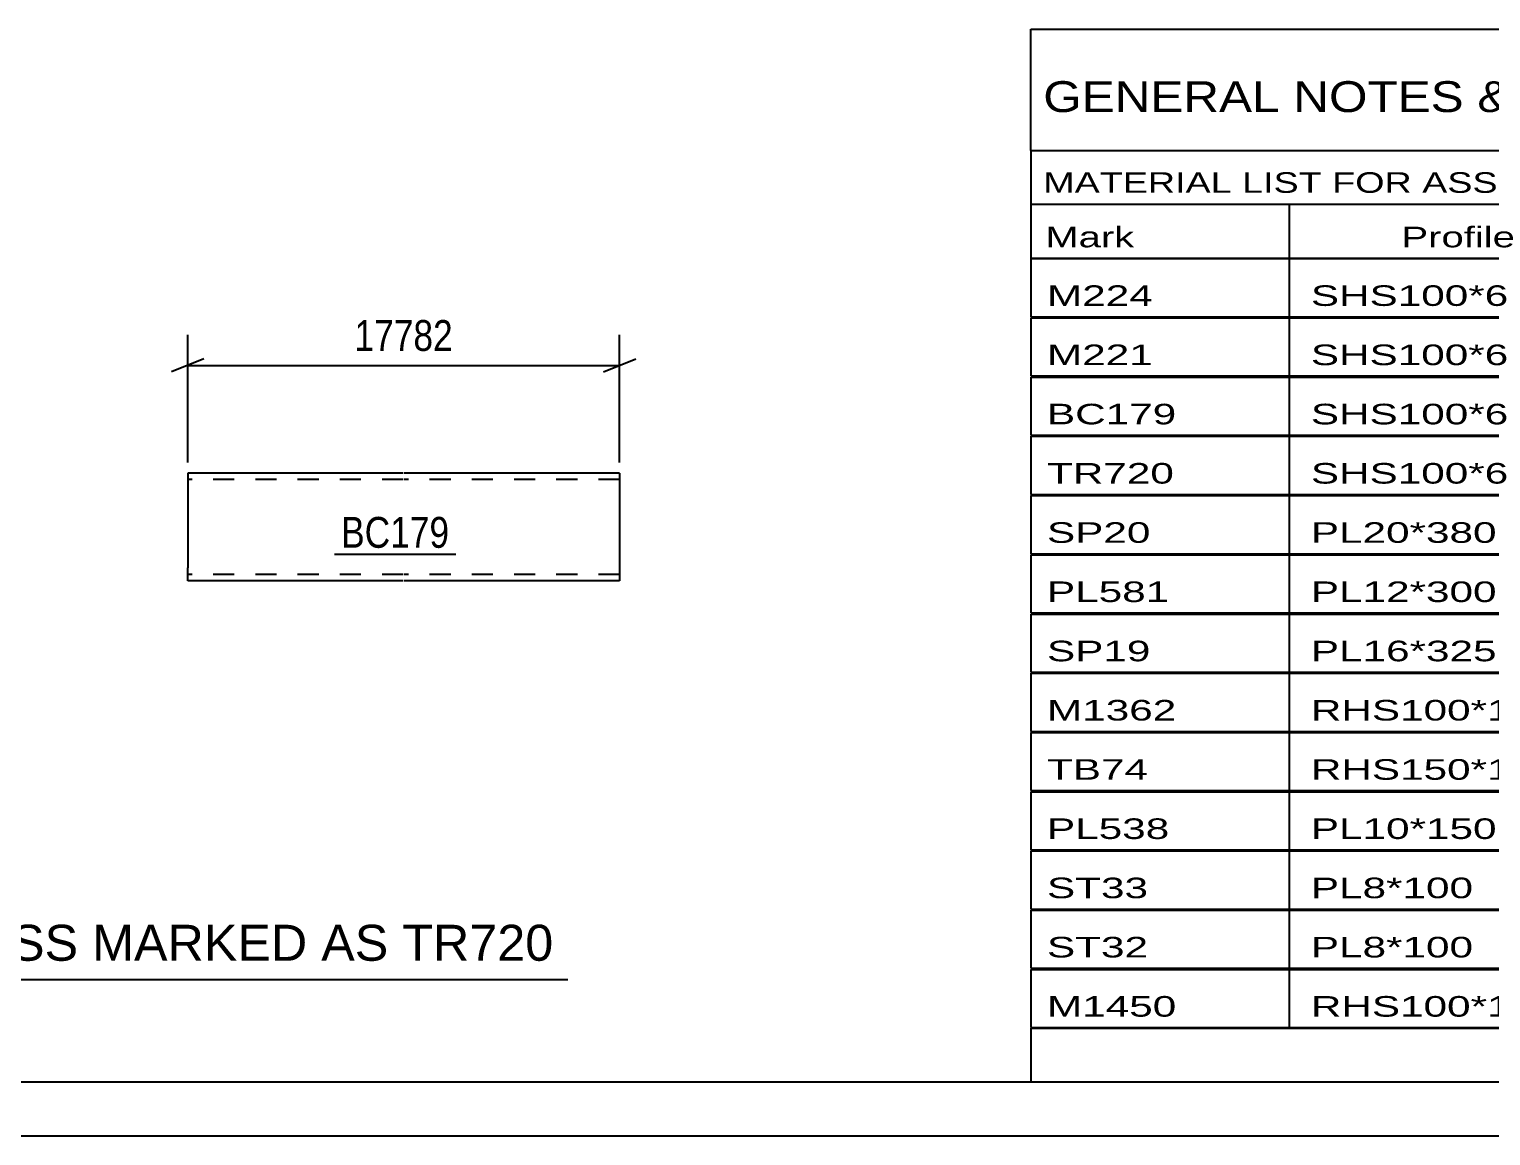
# Model space of a CAD drawing. Header units: millimetres. Extents: x 0 to 841, y 0 to 594.
# Drawn here: x 423 to 558.7, y 0 to 102.8 of the extents above; entities that cross this region are included whole.
import ezdxf

# ---------------------------------------------------------------- set-up
doc = ezdxf.new("R2010")
doc.units = ezdxf.units.MM
doc.linetypes.add('DXK_LINE_DOT2', pattern=[3.9198, 1.9599, -1.9599])
doc.styles.add('Arial', font='ARIAL.TTF', dxfattribs={"height": 0.2})
doc.styles.add('Arial Narrow', font='ARIALN.TTF', dxfattribs={"height": 0.2})

# ---------------------------------------------------------------- blocks, each defined once
blk = doc.blocks.new('Unknown-103655034-1133')
at = {"color": 5, "linetype": 'Continuous'}
for p, q in [((5, 5), (836, 5)), ((0, 0), (841, 0))]:
    blk.add_line(p, q, dxfattribs=at)
blk = doc.blocks.new('Part-103655034-6471 - 6467')
at = {"color": 2, "linetype": 'Continuous'}
for p, q in [((457.72, 61.53), (437.72, 61.53)), ((437.72, 61.53), (437.72, 52.73)), ((477.82, 61.53), (457.82, 61.53)), ((477.82, 61.53), (477.82, 51.53)), ((437.72, 51.89), (437.72, 52.73)), ((437.72, 51.63), (437.72, 51.89)), ((437.72, 51.53), (437.72, 51.63)), ((457.72, 51.53), (437.72, 51.53)), ((477.82, 51.53), (457.82, 51.53))]:
    blk.add_line(p, q, dxfattribs=at)
at = {"color": 7, "linetype": 'DXK_LINE_DOT2'}
for p, q in [((437.72, 61.44), (437.72, 60.33)), ((457.72, 60.93), (437.72, 60.93)), ((477.82, 60.93), (457.82, 60.93)), ((437.72, 52.18), (437.72, 52.73)), ((437.72, 52.13), (437.72, 52.18)), ((437.72, 52.13), (437.72, 52.18)), ((437.72, 51.89), (437.72, 52.18)), ((457.72, 52.13), (437.72, 52.13)), ((477.82, 52.13), (457.82, 52.13)), ((477.82, 52.13), (477.82, 52.18)), ((437.72, 51.53), (437.72, 51.53))]:
    blk.add_line(p, q, dxfattribs=at)
blk = doc.blocks.new('StraightDimension-103655034-6476 - 6467')
at = {"color": 7, "linetype": 'Continuous'}
for p, q in [((437.72, 62.53), (437.72, 74.38)), ((477.82, 62.53), (477.82, 74.38)), ((439.22, 72.13), (436.22, 70.93)), ((476.32, 70.93), (479.32, 72.13)), ((437.72, 71.53), (477.82, 71.53))]:
    blk.add_line(p, q, dxfattribs=at)
at = {"color": 0}
blk.add_wipeout([(462.94, 72.28), (462.94, 76.48), (452.6, 76.48), (452.6, 72.28)], dxfattribs=at)
at = {"color": 3, "style": 'Arial Narrow'}
blk.add_text('17782', height=2.863, dxfattribs=at).set_placement((453.2, 72.88))
blk = doc.blocks.new('Unknown-103655034-12688')
at = {"color": 7, "linetype": 'Continuous'}
for p, q in [((516, 102.75), (676, 102.75)), ((516, 91.5), (516, 102.75)), ((516, 91.5), (676, 91.5)), ((516, 91.5), (516, 86.5)), ((516, 86.5), (676, 86.5)), ((516, 86.5), (516, 81.5)), ((540, 86.5), (540, 81.5)), ((516, 81.5), (676, 81.5)), ((516, 81.45), (516, 76.05)), ((516, 81.45), (676, 81.45)), ((540, 81.5), (540, 76)), ((516, 76.05), (676, 76.05)), ((540, 76), (540, 70.5)), ((516, 75.95), (516, 70.55)), ((516, 75.95), (676, 75.95)), ((516, 70.55), (676, 70.55)), ((516, 70.45), (516, 65.05)), ((516, 70.45), (676, 70.45)), ((540, 70.5), (540, 65)), ((516, 65.05), (676, 65.05)), ((516, 64.95), (516, 59.55)), ((516, 64.95), (676, 64.95)), ((540, 65), (540, 59.5)), ((516, 59.55), (676, 59.55)), ((516, 59.45), (516, 54.05)), ((516, 59.45), (676, 59.45)), ((540, 59.5), (540, 54)), ((516, 54.05), (676, 54.05)), ((516, 53.95), (516, 48.55)), ((516, 53.95), (676, 53.95)), ((540, 54), (540, 48.5)), ((516, 48.55), (676, 48.55)), ((516, 48.45), (516, 43.05)), ((516, 48.45), (676, 48.45)), ((540, 48.5), (540, 43)), ((516, 43.05), (676, 43.05)), ((516, 42.95), (516, 37.55)), ((516, 42.95), (676, 42.95)), ((540, 43), (540, 37.5)), ((516, 37.55), (676, 37.55)), ((516, 37.45), (516, 32.05)), ((516, 37.45), (676, 37.45)), ((540, 37.5), (540, 32)), ((516, 32.05), (676, 32.05)), ((516, 31.95), (516, 26.55)), ((516, 31.95), (676, 31.95)), ((540, 32), (540, 26.5)), ((516, 26.55), (676, 26.55)), ((516, 26.45), (516, 21.05)), ((516, 26.45), (676, 26.45)), ((540, 26.5), (540, 21)), ((516, 21.05), (676, 21.05)), ((516, 20.95), (516, 15.55)), ((516, 20.95), (676, 20.95)), ((540, 21), (540, 15.5)), ((516, 15.55), (676, 15.55)), ((516, 15.45), (516, 10.05)), ((516, 15.45), (676, 15.45)), ((540, 15.5), (540, 10)), ((516, 10.05), (676, 10.05)), ((516, 10), (676, 10)), ((516, 10), (516, 5)), ((516, 5), (676, 5))]:
    blk.add_line(p, q, dxfattribs=at)
at = {"color": 7, "style": 'Arial Narrow'}
for s, height, width, p in [('GENERAL NOTES & WELD DETAILS :', 2.8633, 1.4, (517.15, 95.06)), ("MATERIAL LIST FOR ASSEMBLY MK'D", 1.9089, 1.6, (517.15, 87.56)), ('Mark', 1.909, 1.7, (517.34, 82.5)), ('Profile', 1.909, 1.7, (550.41, 82.5))]:
    blk.add_text(s, height=height, dxfattribs=dict(at, width=width)).set_placement(p)
at = {"color": 7, "linetype": 'Continuous', "style": 'Arial Narrow', "width": 1.794707}
for s, height, p in [('M224', 1.909, (517.5, 77.06)), ('SHS100*6', 1.909, (542, 77.06)), ('M221', 1.909, (517.5, 71.56)), ('SHS100*6', 1.909, (542, 71.56)), ('BC179', 1.909, (517.5, 66.06)), ('SHS100*6', 1.909, (542, 66.06)), ('TR720', 1.909, (517.5, 60.56)), ('SHS100*6', 1.909, (542, 60.56)), ('SP20', 1.909, (517.5, 55.06)), ('PL20*380', 1.909, (542, 55.06)), ('PL581', 1.909, (517.5, 49.56)), ('PL12*300', 1.909, (542, 49.56)), ('SP19', 1.909, (517.5, 44.06)), ('PL16*325', 1.909, (542, 44.06)), ('M1362', 1.909, (517.5, 38.56)), ('RHS100*100*6', 1.9089, (542, 38.56)), ('TB74', 1.909, (517.5, 33.06)), ('RHS150*110*6', 1.9089, (542, 33.06)), ('PL538', 1.909, (517.5, 27.56)), ('PL10*150', 1.909, (542, 27.56)), ('ST33', 1.909, (517.5, 22.06)), ('PL8*100', 1.909, (542, 22.06)), ('ST32', 1.909, (517.5, 16.56)), ('PL8*100', 1.909, (542, 16.56)), ('M1450', 1.909, (517.5, 11.06)), ('RHS100*100*6', 1.9089, (542, 11.06))]:
    blk.add_text(s, height=height, dxfattribs=at).set_placement(p)
blk = doc.blocks.new('Unknown-103655034-12689')
at = {"color": 7, "linetype": 'Continuous'}
blk.add_line((403, 14.5), (473, 14.5), dxfattribs=at)
at = {"color": 7, "style": 'Arial'}
blk.add_text('2-TRUSSS MARKED AS TR720', height=3.3428, dxfattribs=at).set_placement((404.45, 16.25))
blk = doc.blocks.new('Mark-103655034-6469 - 6467')
at = {"color": 0}
blk.add_wipeout([(462.01, 54.6), (462.01, 57.6), (451.96, 57.6), (451.96, 54.6)], dxfattribs=at)
blk.add_wipeout([(462.01, 54.6), (462.01, 57.6), (451.96, 57.6), (451.96, 54.6)], dxfattribs=at)
at = {"color": 30, "linetype": 'Continuous'}
blk.add_line((451.36, 54), (462.61, 54), dxfattribs=at)
at = {"color": 3, "style": 'Arial Narrow'}
blk.add_text('BC179', height=2.863, dxfattribs=at).set_placement((451.96, 54.6))

msp = doc.modelspace()

# ---------------------------------------------------------------- block references
for name in ['Unknown-103655034-1133', 'Unknown-103655034-12688', 'Part-103655034-6471 - 6467', 'Unknown-103655034-12689']:
    msp.add_blockref(name, (0, 0))

# ---------------------------------------------------------------- next in the draw order: block references
for name in ['StraightDimension-103655034-6476 - 6467', 'Mark-103655034-6469 - 6467']:
    msp.add_blockref(name, (0, 0))

doc.saveas('drawing.dxf')
